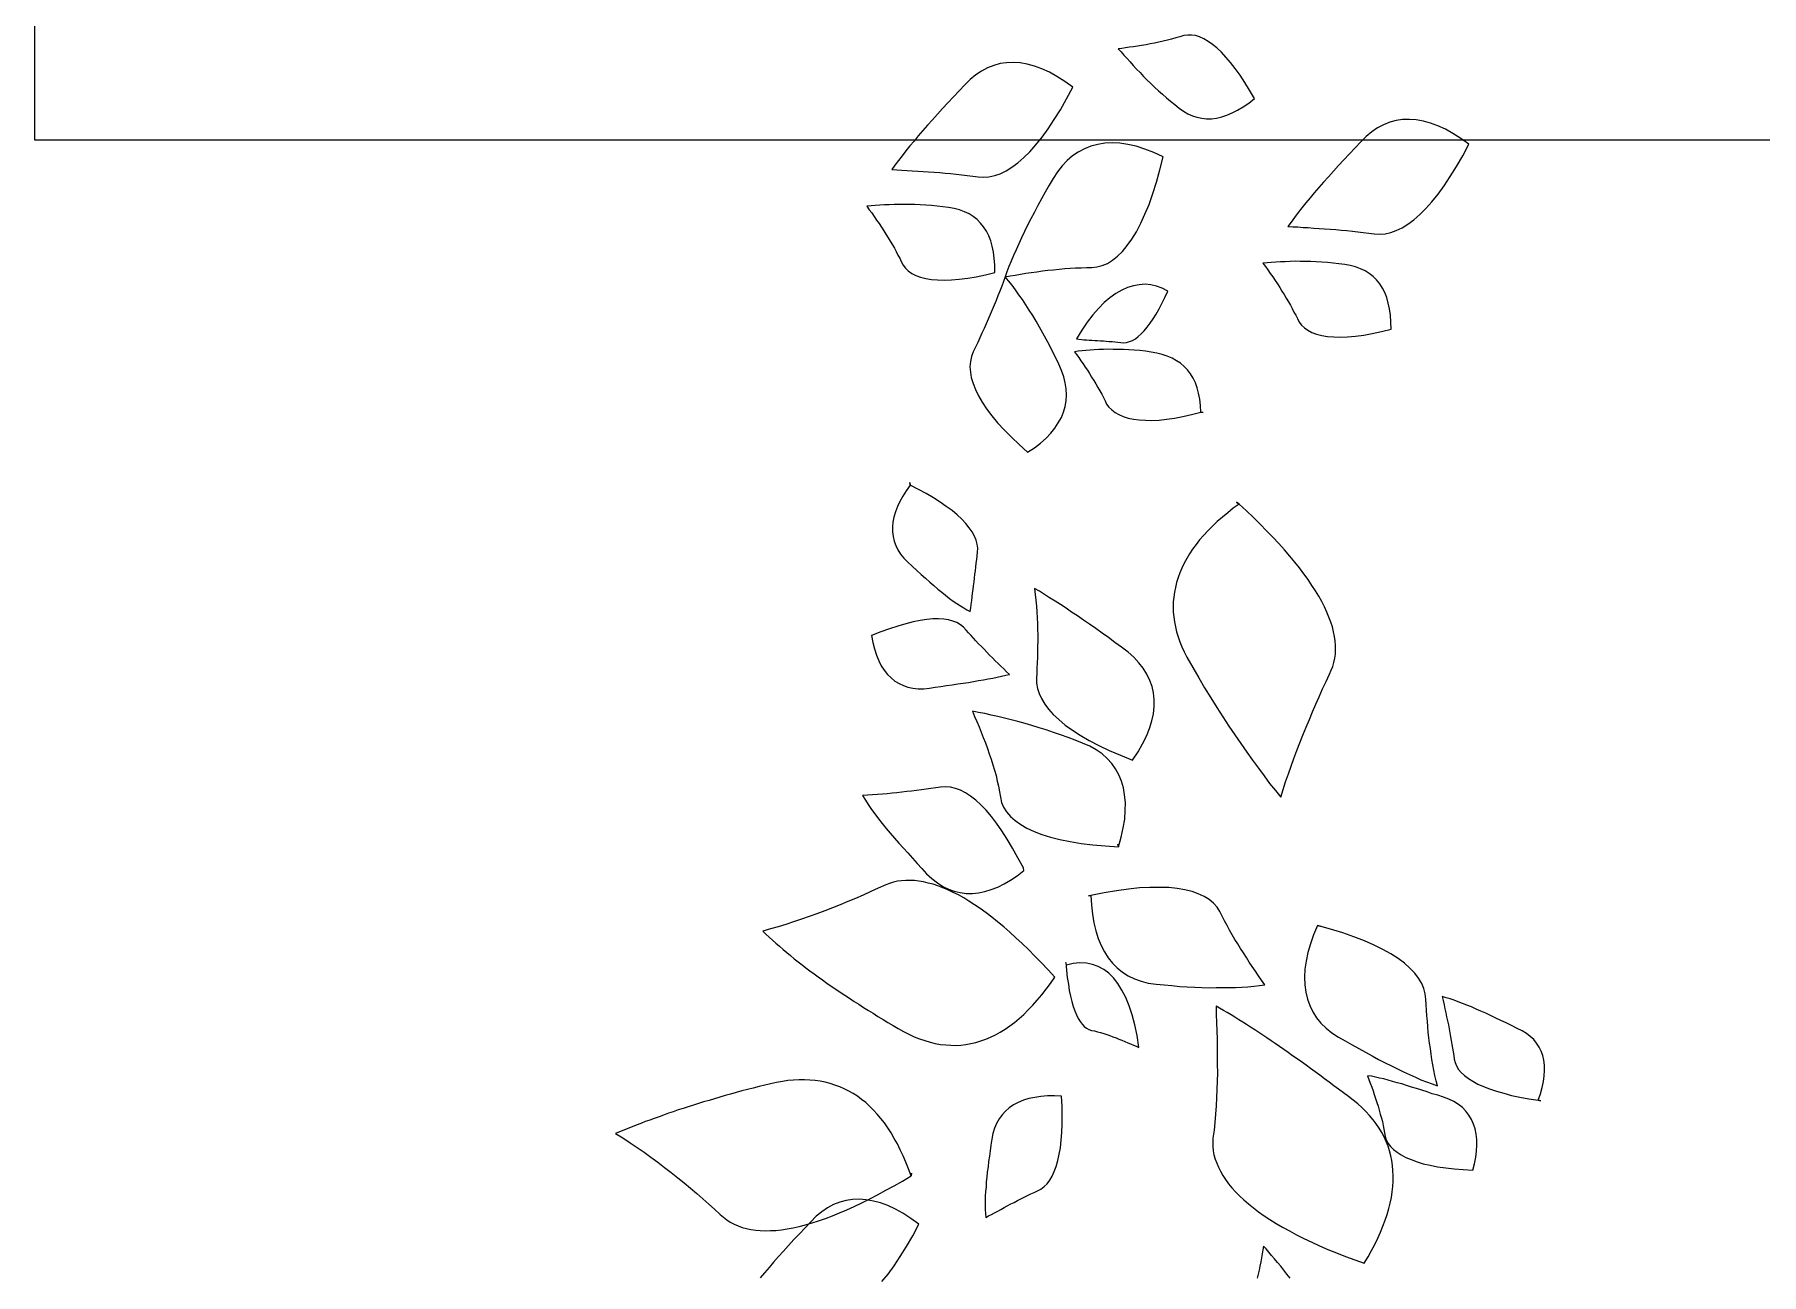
# Model space of a CAD drawing. Header units: metres. Extents: x -4.2 to 85, y -21.1 to 42.
# Drawn here: x 33.797 to 34.339, y 20.901 to 21.29 of the extents above; entities that cross this region are included whole.
import ezdxf

# ---------------------------------------------------------------- set-up
doc = ezdxf.new("R2010")
doc.units = ezdxf.units.M
doc.header["$MEASUREMENT"] = 0
doc.layers.add('XREF ÁREAS COMUNS LILAC$0$MOB02', color=142, linetype='Continuous')
doc.layers.add('XREF ÁREAS COMUNS LILAC$0$VEGET', color=8, linetype='Continuous')

# ---------------------------------------------------------------- blocks, each defined once
blk = doc.blocks.new('XREF ÁREAS COMUNS LILAC$0$ARV')
at = {"layer": 'XREF ÁREAS COMUNS LILAC$0$VEGET'}
for points in [[(-4.16531, 1.51174), (-4.16531, 1.5111), (-4.16531, 1.5111), (-4.16367, 1.5114), (-4.16207, 1.5116), (-4.16058, 1.51171), (-4.15919, 1.51171), (-4.15784, 1.51161), (-4.15655, 1.51142), (-4.1554, 1.51107), (-4.1543, 1.51068), (-4.15331, 1.51013), (-4.15236, 1.50949), (-4.15151, 1.50874), (-4.15076, 1.5079), (-4.15011, 1.50695), (-4.14951, 1.50591), (-4.14901, 1.50476), (-4.14861, 1.50347), (-4.14861, 1.50347), (-4.14811, 1.50203), (-4.14766, 1.50064), (-4.14721, 1.49929), (-4.14681, 1.49795), (-4.14641, 1.49661), (-4.146, 1.49536), (-4.14565, 1.49407), (-4.1453, 1.49288), (-4.14495, 1.49168), (-4.1447, 1.49054), (-4.1444, 1.48939), (-4.14415, 1.4883), (-4.14394, 1.48725), (-4.14374, 1.48621), (-4.14359, 1.48521), (-4.14344, 1.48422), (-4.14344, 1.48422), (-4.14439, 1.48457), (-4.14538, 1.48496), (-4.14633, 1.48531), (-4.14728, 1.48565), (-4.14822, 1.486), (-4.14917, 1.48635), (-4.15012, 1.48669), (-4.15106, 1.48699), (-4.15196, 1.48733), (-4.15291, 1.48763), (-4.1538, 1.48793), (-4.1547, 1.48822), (-4.1556, 1.48852), (-4.15649, 1.48882), (-4.15734, 1.48906), (-4.15819, 1.48931), (-4.15819, 1.48931), (-4.15898, 1.48961), (-4.15978, 1.4901), (-4.16053, 1.4907), (-4.16118, 1.49144), (-4.16183, 1.49234), (-4.16238, 1.49338), (-4.16293, 1.49458), (-4.16343, 1.49587), (-4.16383, 1.49736), (-4.16423, 1.4989), (-4.16454, 1.50065), (-4.16479, 1.50249), (-4.16504, 1.50443), (-4.1652, 1.50652), (-4.16525, 1.50876), (-4.16531, 1.5111), (-4.16531, 1.51174)], [(-4.18449, 1.49761), (-4.18449, 1.49761), (-4.18449, 1.49761), (-4.18285, 1.49781), (-4.18125, 1.49787), (-4.17971, 1.49787), (-4.17827, 1.49773), (-4.17692, 1.49753), (-4.17563, 1.49718), (-4.17438, 1.49674), (-4.17329, 1.49619), (-4.17224, 1.49555), (-4.17129, 1.49476), (-4.17044, 1.49391), (-4.16969, 1.49292), (-4.16904, 1.49187), (-4.16849, 1.49068), (-4.16809, 1.48939), (-4.16779, 1.48799), (-4.16779, 1.48799), (-4.16754, 1.48655), (-4.16734, 1.48516), (-4.16708, 1.48381), (-4.16683, 1.48247), (-4.16663, 1.48118), (-4.16643, 1.47988), (-4.16622, 1.47864), (-4.16602, 1.47744), (-4.16587, 1.47625), (-4.16572, 1.47511), (-4.16557, 1.47396), (-4.16541, 1.47287), (-4.16536, 1.47182), (-4.16526, 1.47078), (-4.16521, 1.46978), (-4.16521, 1.46879), (-4.16521, 1.46879), (-4.16605, 1.46928), (-4.1669, 1.46973), (-4.1678, 1.47022), (-4.16869, 1.47067), (-4.16954, 1.47111), (-4.17044, 1.47156), (-4.17134, 1.47201), (-4.17223, 1.47245), (-4.17318, 1.47285), (-4.17408, 1.47324), (-4.17497, 1.47364), (-4.17582, 1.47399), (-4.17672, 1.47433), (-4.17761, 1.47463), (-4.17846, 1.47493), (-4.17931, 1.47517), (-4.17931, 1.47517), (-4.18011, 1.47557), (-4.1809, 1.47616), (-4.1816, 1.47686), (-4.1822, 1.47765), (-4.18275, 1.4786), (-4.18325, 1.47969), (-4.1837, 1.48094), (-4.18405, 1.48228), (-4.18436, 1.48377), (-4.18461, 1.48536), (-4.18476, 1.48711), (-4.18487, 1.48895), (-4.18487, 1.49094), (-4.18483, 1.49303), (-4.18468, 1.49527), (-4.18449, 1.49761)], [(-4.13052, 1.45219), (-4.13052, 1.45155), (-4.13052, 1.45155), (-4.13291, 1.45089), (-4.13519, 1.45044), (-4.13738, 1.45009), (-4.13952, 1.44998), (-4.14151, 1.44998), (-4.14346, 1.45012), (-4.1453, 1.45046), (-4.14704, 1.45096), (-4.14869, 1.4516), (-4.15018, 1.45239), (-4.15158, 1.45334), (-4.15288, 1.45448), (-4.15407, 1.45572), (-4.15512, 1.45716), (-4.15602, 1.4587), (-4.15682, 1.46044), (-4.15682, 1.46044), (-4.15752, 1.46223), (-4.15827, 1.46402), (-4.15893, 1.46576), (-4.15958, 1.46755), (-4.16023, 1.46925), (-4.16088, 1.47094), (-4.16143, 1.47263), (-4.16198, 1.47427), (-4.16253, 1.47586), (-4.16304, 1.4774), (-4.16349, 1.47894), (-4.16394, 1.48049), (-4.16434, 1.48193), (-4.16469, 1.48337), (-4.16499, 1.48476), (-4.16525, 1.48611), (-4.16525, 1.48611), (-4.16405, 1.48561), (-4.16281, 1.48517), (-4.16156, 1.48472), (-4.16031, 1.48433), (-4.15907, 1.48388), (-4.15777, 1.48349), (-4.15648, 1.48314), (-4.15518, 1.48275), (-4.15389, 1.4824), (-4.15259, 1.48206), (-4.1513, 1.48176), (-4.14995, 1.48147), (-4.14866, 1.48117), (-4.14731, 1.48087), (-4.14602, 1.48063), (-4.14467, 1.48038), (-4.14467, 1.48038), (-4.14338, 1.48004), (-4.14213, 1.47949), (-4.14094, 1.4788), (-4.13979, 1.47786), (-4.13869, 1.47676), (-4.13764, 1.47542), (-4.13664, 1.47393), (-4.13569, 1.47224), (-4.13484, 1.4703), (-4.13404, 1.46821), (-4.13329, 1.46593), (-4.13259, 1.46344), (-4.13198, 1.46075), (-4.13143, 1.45792), (-4.13092, 1.45483), (-4.13052, 1.45155), (-4.13052, 1.45219)], [(-4.21077, 1.47445), (-4.21077, 1.47445), (-4.21077, 1.47445), (-4.20908, 1.47515), (-4.20743, 1.47575), (-4.20584, 1.47635), (-4.20425, 1.47685), (-4.20266, 1.47731), (-4.20117, 1.47771), (-4.19962, 1.47801), (-4.19818, 1.47831), (-4.19669, 1.47852), (-4.1953, 1.47867), (-4.1939, 1.47877), (-4.19251, 1.47877), (-4.19116, 1.47873), (-4.18987, 1.47863), (-4.18857, 1.47849), (-4.18733, 1.47824), (-4.18613, 1.47799), (-4.18494, 1.47765), (-4.18379, 1.4772), (-4.18265, 1.47676), (-4.18155, 1.47621), (-4.1805, 1.47562), (-4.17946, 1.47497), (-4.17846, 1.47423), (-4.17751, 1.47343), (-4.17656, 1.47259), (-4.17567, 1.4717), (-4.17477, 1.4707), (-4.17392, 1.46966), (-4.17312, 1.46857), (-4.17237, 1.46742), (-4.17162, 1.46618), (-4.17162, 1.46618), (-4.17092, 1.46489), (-4.17017, 1.46355), (-4.16947, 1.46225), (-4.16877, 1.46101), (-4.16807, 1.45972), (-4.16742, 1.45848), (-4.16672, 1.45723), (-4.16607, 1.45599), (-4.16542, 1.45475), (-4.16477, 1.45355), (-4.16412, 1.45236), (-4.16352, 1.45117), (-4.16292, 1.44997), (-4.16232, 1.44878), (-4.16172, 1.44764), (-4.16112, 1.44649), (-4.16057, 1.44535), (-4.16002, 1.44426), (-4.15947, 1.44311), (-4.15892, 1.44202), (-4.15842, 1.44093), (-4.15792, 1.43988), (-4.15742, 1.43879), (-4.15692, 1.43774), (-4.15647, 1.4367), (-4.15602, 1.43565), (-4.15557, 1.43461), (-4.15511, 1.43362), (-4.15471, 1.43262), (-4.15431, 1.43163), (-4.15391, 1.43063), (-4.15356, 1.42969), (-4.15356, 1.42969), (-4.1555, 1.43003), (-4.15745, 1.43037), (-4.15944, 1.43072), (-4.16148, 1.43106), (-4.16347, 1.43141), (-4.16551, 1.4317), (-4.16756, 1.43199), (-4.1696, 1.43229), (-4.17164, 1.43253), (-4.17368, 1.43277), (-4.17572, 1.43297), (-4.17771, 1.43311), (-4.17975, 1.43326), (-4.18175, 1.43335), (-4.18369, 1.43345), (-4.18563, 1.43344), (-4.18563, 1.43344), (-4.18662, 1.43354), (-4.18767, 1.43374), (-4.18867, 1.43398), (-4.18961, 1.43428), (-4.19061, 1.43473), (-4.19156, 1.43522), (-4.1925, 1.43577), (-4.1934, 1.43641), (-4.19435, 1.43716), (-4.19525, 1.43795), (-4.19614, 1.43879), (-4.19699, 1.43974), (-4.19784, 1.44078), (-4.19869, 1.44187), (-4.19954, 1.44307), (-4.20034, 1.44431), (-4.20114, 1.44565), (-4.20189, 1.44704), (-4.20269, 1.44853), (-4.20339, 1.45008), (-4.20414, 1.45172), (-4.20484, 1.45341), (-4.20549, 1.4552), (-4.20619, 1.45704), (-4.20685, 1.45893), (-4.20745, 1.46097), (-4.20805, 1.46301), (-4.20865, 1.46515), (-4.20921, 1.46739), (-4.20976, 1.46967), (-4.21026, 1.47201), (-4.21077, 1.47445)], [(-4.21695, 1.45701), (-4.21605, 1.45607), (-4.2152, 1.45517), (-4.21435, 1.45428), (-4.21355, 1.45339), (-4.2128, 1.45254), (-4.21206, 1.4517), (-4.21136, 1.4509), (-4.21066, 1.45016), (-4.21006, 1.44941), (-4.21006, 1.44941), (-4.211, 1.44941), (-4.212, 1.44936), (-4.213, 1.44936), (-4.21399, 1.4493), (-4.21504, 1.44925), (-4.21603, 1.44915), (-4.21703, 1.4491), (-4.21807, 1.449)], [(-3.93585, 1.46153), (-3.93585, 1.46153), (-3.93585, 1.46153), (-3.93475, 1.45939), (-3.9338, 1.4573), (-3.93305, 1.45531), (-3.93245, 1.45337), (-3.93205, 1.45148), (-3.93184, 1.44969), (-3.93179, 1.4479), (-3.93188, 1.44625), (-3.93218, 1.44461), (-3.93262, 1.44307), (-3.93327, 1.44157), (-3.93406, 1.44017), (-3.93505, 1.43883), (-3.93619, 1.43753), (-3.93748, 1.43633), (-3.93898, 1.43524), (-3.93898, 1.43524), (-3.94067, 1.43404), (-3.94231, 1.43289), (-3.9439, 1.43174), (-3.94549, 1.43064), (-3.94703, 1.42959), (-3.94857, 1.42859), (-3.95006, 1.42759), (-3.9515, 1.42664), (-3.95294, 1.42569), (-3.95433, 1.42484), (-3.95567, 1.42399), (-3.95702, 1.42319), (-3.95831, 1.42245), (-3.9596, 1.42175), (-3.96084, 1.42105), (-3.96204, 1.42044), (-3.96204, 1.42044), (-3.96194, 1.42164), (-3.96179, 1.42288), (-3.9617, 1.42418), (-3.9616, 1.42542), (-3.9615, 1.42677), (-3.96141, 1.42806), (-3.96131, 1.42941), (-3.96122, 1.43075), (-3.96112, 1.43215), (-3.96107, 1.43349), (-3.96098, 1.43483), (-3.96093, 1.43623), (-3.96088, 1.43757), (-3.96089, 1.43892), (-3.96084, 1.44026), (-3.96084, 1.4416), (-3.96084, 1.4416), (-3.96075, 1.44295), (-3.96045, 1.44424), (-3.95996, 1.44559), (-3.95931, 1.44688), (-3.95842, 1.44818), (-3.95733, 1.44948), (-3.95609, 1.45077), (-3.9546, 1.45202), (-3.95296, 1.45327), (-3.95107, 1.45452), (-3.94903, 1.45577), (-3.94679, 1.45697), (-3.94436, 1.45812), (-3.94172, 1.45927), (-3.93889, 1.46042), (-3.93585, 1.46153)], [(-3.98341, 1.44897), (-3.98341, 1.44897), (-3.98341, 1.44897), (-3.98167, 1.44867), (-3.98002, 1.44833), (-3.97853, 1.44793), (-3.97714, 1.44739), (-3.97589, 1.44684), (-3.97474, 1.4462), (-3.9737, 1.44546), (-3.97275, 1.44466), (-3.97195, 1.44377), (-3.97125, 1.44282), (-3.97065, 1.44178), (-3.97015, 1.44069), (-3.9698, 1.43949), (-3.9695, 1.43825), (-3.96934, 1.4369), (-3.96929, 1.43551), (-3.96929, 1.43551), (-3.96929, 1.43407), (-3.96933, 1.43267), (-3.96938, 1.43128), (-3.96948, 1.42988), (-3.96962, 1.42854), (-3.96972, 1.4272), (-3.96987, 1.4259), (-3.97006, 1.42461), (-3.97021, 1.42336), (-3.9704, 1.42217), (-3.97065, 1.42097), (-3.97085, 1.41983), (-3.97109, 1.41873), (-3.97129, 1.41764), (-3.97154, 1.41664), (-3.97178, 1.41564), (-3.97178, 1.41564), (-3.97253, 1.41634), (-3.97323, 1.41708), (-3.97403, 1.41778), (-3.97478, 1.41847), (-3.97552, 1.41917), (-3.97632, 1.41986), (-3.97712, 1.42056), (-3.97787, 1.4212), (-3.97867, 1.42185), (-3.97946, 1.42249), (-3.98026, 1.42314), (-3.98101, 1.42373), (-3.98176, 1.42428), (-3.98256, 1.42483), (-3.98325, 1.42537), (-3.984, 1.42587), (-3.984, 1.42587), (-3.9848, 1.42641), (-3.9855, 1.42711), (-3.98605, 1.4279), (-3.9865, 1.42885), (-3.9869, 1.42989), (-3.98715, 1.43109), (-3.98725, 1.43238), (-3.98731, 1.43382), (-3.98721, 1.43532), (-3.98702, 1.43696), (-3.98672, 1.4387), (-3.98628, 1.44055), (-3.98574, 1.44254), (-3.98509, 1.44458), (-3.9843, 1.44672), (-3.98341, 1.44897)], [(-4.03058, 1.41739), (-4.03098, 1.41814), (-4.03098, 1.41814), (-4.03222, 1.41684), (-4.03351, 1.41564), (-4.03475, 1.41449), (-4.036, 1.41339), (-4.03729, 1.4124), (-4.03853, 1.41145), (-4.03977, 1.4106), (-4.04101, 1.40975), (-4.04226, 1.40905), (-4.04355, 1.40835), (-4.04479, 1.40775), (-4.04599, 1.40725), (-4.04723, 1.4068), (-4.04847, 1.4064), (-4.04972, 1.40604), (-4.05091, 1.40579), (-4.05215, 1.40559), (-4.0534, 1.40549), (-4.05459, 1.40543), (-4.05579, 1.40543), (-4.05698, 1.40548), (-4.05823, 1.40563), (-4.05942, 1.40582), (-4.06057, 1.40612), (-4.06176, 1.40646), (-4.06296, 1.40686), (-4.06411, 1.4073), (-4.0653, 1.40785), (-4.06645, 1.40844), (-4.06759, 1.40909), (-4.06874, 1.40983), (-4.06989, 1.41062), (-4.06989, 1.41062), (-4.07223, 1.41246), (-4.07453, 1.41425), (-4.07672, 1.41603), (-4.07892, 1.41787), (-4.08106, 1.41966), (-4.08311, 1.42144), (-4.08515, 1.42323), (-4.0871, 1.42497), (-4.08899, 1.42671), (-4.09089, 1.42844), (-4.09263, 1.43013), (-4.09438, 1.43182), (-4.09603, 1.43346), (-4.09767, 1.43505), (-4.09917, 1.43669), (-4.10067, 1.43823), (-4.10067, 1.43823), (-4.09868, 1.43853), (-4.09674, 1.43888), (-4.09475, 1.43929), (-4.09276, 1.43969), (-4.09077, 1.44009), (-4.08878, 1.44055), (-4.08679, 1.441), (-4.0848, 1.4415), (-4.08281, 1.442), (-4.08082, 1.44251), (-4.07883, 1.44301), (-4.07689, 1.44356), (-4.07495, 1.44411), (-4.07296, 1.44467), (-4.07107, 1.44527), (-4.06913, 1.44582), (-4.06913, 1.44582), (-4.06813, 1.44612), (-4.06714, 1.44637), (-4.06614, 1.44652), (-4.0651, 1.44658), (-4.06405, 1.44658), (-4.06301, 1.44648), (-4.06196, 1.44634), (-4.06086, 1.44609), (-4.05982, 1.44579), (-4.05872, 1.4454), (-4.05758, 1.44495), (-4.05648, 1.44441), (-4.05533, 1.44376), (-4.05419, 1.44312), (-4.05299, 1.44232), (-4.05179, 1.44148), (-4.0506, 1.44059), (-4.0494, 1.4396), (-4.0482, 1.43855), (-4.04695, 1.43741), (-4.04571, 1.43622), (-4.04441, 1.43493), (-4.04316, 1.43359), (-4.04186, 1.43215), (-4.04057, 1.43066), (-4.03922, 1.42907), (-4.03787, 1.42743), (-4.03652, 1.42569), (-4.03517, 1.4239), (-4.03378, 1.42206), (-4.03238, 1.42012), (-4.03098, 1.41814), (-4.03058, 1.41739)], [(-4.13118, 1.39495), (-4.13098, 1.39554), (-4.13098, 1.39554), (-4.13327, 1.39604), (-4.13546, 1.39658), (-4.1375, 1.39722), (-4.1394, 1.39796), (-4.14114, 1.3988), (-4.14274, 1.39975), (-4.14418, 1.40079), (-4.14548, 1.40188), (-4.14663, 1.40312), (-4.14763, 1.40441), (-4.14848, 1.40581), (-4.14918, 1.40735), (-4.14968, 1.40894), (-4.15003, 1.41068), (-4.15024, 1.41247), (-4.15024, 1.41441), (-4.15024, 1.41441), (-4.15015, 1.4164), (-4.15005, 1.4183), (-4.14996, 1.42019), (-4.14981, 1.42203), (-4.14962, 1.42387), (-4.14947, 1.42562), (-4.14928, 1.42736), (-4.14903, 1.42905), (-4.14879, 1.43064), (-4.14854, 1.43224), (-4.1483, 1.43378), (-4.148, 1.43528), (-4.14771, 1.43672), (-4.14736, 1.43816), (-4.14701, 1.43951), (-4.14667, 1.4408), (-4.14667, 1.4408), (-4.14567, 1.43986), (-4.14467, 1.43897), (-4.14368, 1.43807), (-4.14268, 1.43713), (-4.14168, 1.43624), (-4.14068, 1.43539), (-4.13969, 1.4345), (-4.13869, 1.43366), (-4.13769, 1.43281), (-4.13669, 1.43197), (-4.13565, 1.43112), (-4.13465, 1.43033), (-4.1336, 1.42959), (-4.13255, 1.42884), (-4.13151, 1.4281), (-4.13046, 1.4274), (-4.13046, 1.4274), (-4.12951, 1.42656), (-4.12866, 1.42552), (-4.12791, 1.42437), (-4.12736, 1.42303), (-4.12691, 1.42154), (-4.12656, 1.41995), (-4.1264, 1.41815), (-4.1263, 1.41626), (-4.1264, 1.41417), (-4.12664, 1.41198), (-4.12698, 1.40959), (-4.12747, 1.40705), (-4.12816, 1.40441), (-4.12895, 1.40162), (-4.12989, 1.39863), (-4.13098, 1.39554), (-4.13118, 1.39495)], [(-4.14809, 1.39177), (-4.14809, 1.39177), (-4.14994, 1.39221), (-4.15163, 1.39261), (-4.15322, 1.3931), (-4.15472, 1.39355), (-4.15606, 1.39404), (-4.15731, 1.39453), (-4.15846, 1.39503), (-4.1595, 1.39557), (-4.1604, 1.39612), (-4.1612, 1.39667), (-4.1619, 1.39726), (-4.1625, 1.39781), (-4.16294, 1.3984), (-4.16329, 1.39905), (-4.16354, 1.39965), (-4.16365, 1.40029), (-4.16365, 1.40029), (-4.1637, 1.40104), (-4.1638, 1.40184), (-4.16385, 1.40258), (-4.164, 1.40338), (-4.16415, 1.40418), (-4.1643, 1.40492), (-4.16446, 1.40572), (-4.16461, 1.40651), (-4.16481, 1.40726), (-4.16501, 1.40801), (-4.16521, 1.4088), (-4.16541, 1.40955), (-4.16561, 1.41024), (-4.16581, 1.41099), (-4.16596, 1.41169), (-4.16616, 1.41238), (-4.16616, 1.41238), (-4.16337, 1.41154), (-4.16083, 1.4106), (-4.15849, 1.40961), (-4.1564, 1.40857), (-4.1545, 1.40748), (-4.15286, 1.40629), (-4.15141, 1.4051), (-4.15016, 1.40386), (-4.14922, 1.40252), (-4.14847, 1.40118), (-4.14791, 1.39973), (-4.14761, 1.39829), (-4.14751, 1.39675), (-4.1477, 1.3952), (-4.1481, 1.39361), (-4.14869, 1.39197), (-4.14809, 1.39177)], [(-4.01004, 1.40628), (-4.01004, 1.40563), (-4.01004, 1.40563), (-4.00839, 1.40533), (-4.0069, 1.40499), (-4.00551, 1.40449), (-4.00426, 1.40395), (-4.00306, 1.40335), (-4.00202, 1.40266), (-4.00107, 1.40187), (-4.00022, 1.40102), (-3.99952, 1.40008), (-3.99887, 1.39903), (-3.99837, 1.39799), (-3.99792, 1.39685), (-3.99757, 1.3956), (-3.99737, 1.39431), (-3.99721, 1.39297), (-3.99716, 1.39157), (-3.99716, 1.39157), (-3.99716, 1.39013), (-3.9972, 1.38873), (-3.9973, 1.38739), (-3.99735, 1.38605), (-3.99749, 1.38475), (-3.99764, 1.38346), (-3.99779, 1.38226), (-3.99793, 1.38107), (-3.99813, 1.37987), (-3.99833, 1.37878), (-3.99852, 1.37768), (-3.99877, 1.37668), (-3.99901, 1.37569), (-3.99921, 1.37474), (-3.99946, 1.3738), (-3.9997, 1.37295), (-3.9997, 1.37295), (-4.0003, 1.37354), (-4.00095, 1.37419), (-4.00165, 1.37479), (-4.0023, 1.37543), (-4.00305, 1.37608), (-4.00375, 1.37672), (-4.00449, 1.37737), (-4.00524, 1.37796), (-4.00599, 1.37861), (-4.00679, 1.3792), (-4.00754, 1.37985), (-4.00828, 1.38039), (-4.00903, 1.38099), (-4.00983, 1.38154), (-4.01053, 1.38203), (-4.01128, 1.38253), (-4.01128, 1.38253), (-4.01198, 1.38317), (-4.01252, 1.38397), (-4.01302, 1.38486), (-4.01343, 1.38586), (-4.01373, 1.387), (-4.01393, 1.3882), (-4.01403, 1.38954), (-4.01398, 1.39093), (-4.01389, 1.39248), (-4.01369, 1.39407), (-4.01335, 1.39581), (-4.01291, 1.39761), (-4.01236, 1.3995), (-4.01172, 1.40144), (-4.01093, 1.40349), (-4.01004, 1.40563), (-4.01004, 1.40628)], [(-3.93215, 1.40795), (-3.93215, 1.40795), (-3.93027, 1.40648), (-3.92858, 1.40503), (-3.92698, 1.40365), (-3.92553, 1.40224), (-3.92423, 1.40093), (-3.92309, 1.3996), (-3.92204, 1.39834), (-3.92117, 1.39711), (-3.92047, 1.39589), (-3.91987, 1.39475), (-3.91939, 1.39365), (-3.91907, 1.39253), (-3.91891, 1.39151), (-3.91893, 1.39051), (-3.91903, 1.38957), (-3.91931, 1.38866), (-3.91931, 1.38866), (-3.91974, 1.38773), (-3.92016, 1.38676), (-3.92057, 1.38579), (-3.92099, 1.38481), (-3.92138, 1.38379), (-3.92177, 1.38278), (-3.92212, 1.38178), (-3.92247, 1.38078), (-3.92282, 1.37979), (-3.92315, 1.37874), (-3.92345, 1.37777), (-3.92375, 1.37679), (-3.92401, 1.37584), (-3.92429, 1.37493), (-3.92453, 1.37404), (-3.92472, 1.37318), (-3.92472, 1.37318), (-3.92537, 1.37397), (-3.9261, 1.37478), (-3.9268, 1.37566), (-3.92754, 1.37651), (-3.92831, 1.37742), (-3.92903, 1.37834), (-3.92977, 1.37931), (-3.93056, 1.38025), (-3.9313, 1.38122), (-3.93202, 1.38226), (-3.93279, 1.38327), (-3.93353, 1.38435), (-3.93423, 1.38545), (-3.93494, 1.38659), (-3.93564, 1.38769), (-3.93632, 1.38886), (-3.93632, 1.38886), (-3.93703, 1.39001), (-3.93764, 1.39115), (-3.93809, 1.39232), (-3.93843, 1.39348), (-3.93866, 1.39464), (-3.93873, 1.39582), (-3.93869, 1.397), (-3.9385, 1.3982), (-3.93819, 1.3994), (-3.93773, 1.40062), (-3.93715, 1.40183), (-3.9364, 1.40302), (-3.93556, 1.40426), (-3.93456, 1.40551), (-3.93343, 1.40672), (-3.93215, 1.40795)], [(-4.1176, 1.40035), (-4.1182, 1.40055), (-4.1182, 1.40055), (-4.11576, 1.40091), (-4.11347, 1.40106), (-4.11128, 1.40112), (-4.10919, 1.40097), (-4.10725, 1.40073), (-4.10545, 1.40028), (-4.10376, 1.39974), (-4.10217, 1.39905), (-4.10077, 1.39821), (-4.09942, 1.39721), (-4.09828, 1.39607), (-4.09723, 1.39478), (-4.09628, 1.39339), (-4.09548, 1.39185), (-4.09483, 1.39016), (-4.09433, 1.38831), (-4.09433, 1.38831), (-4.09387, 1.38642), (-4.09347, 1.38458), (-4.09307, 1.38269), (-4.09271, 1.38085), (-4.09236, 1.37901), (-4.09206, 1.37722), (-4.09181, 1.37543), (-4.09155, 1.37369), (-4.0913, 1.37189), (-4.0911, 1.3702), (-4.09094, 1.36851), (-4.09074, 1.36682), (-4.09064, 1.36518), (-4.09048, 1.36358), (-4.09043, 1.36204), (-4.09033, 1.3605), (-4.09033, 1.3605), (-4.09152, 1.36119), (-4.09272, 1.36194), (-4.09391, 1.36263), (-4.09516, 1.36332), (-4.09636, 1.36402), (-4.0976, 1.36471), (-4.09885, 1.36541), (-4.1001, 1.36605), (-4.10134, 1.36669), (-4.10264, 1.36729), (-4.10388, 1.36788), (-4.10513, 1.36843), (-4.10642, 1.36892), (-4.10767, 1.36937), (-4.10897, 1.36981), (-4.11021, 1.37021), (-4.11021, 1.37021), (-4.11146, 1.3707), (-4.11255, 1.37135), (-4.1136, 1.37224), (-4.11455, 1.37333), (-4.1154, 1.37457), (-4.11615, 1.37607), (-4.1168, 1.37771), (-4.1174, 1.37955), (-4.11785, 1.38154), (-4.11821, 1.38373), (-4.11846, 1.38612), (-4.11862, 1.38865), (-4.11867, 1.39139), (-4.11863, 1.39428), (-4.11844, 1.39732), (-4.1182, 1.40055), (-4.1176, 1.40035)], [(-4.0967, 1.401), (-4.0967, 1.401), (-4.0967, 1.401), (-4.09451, 1.40205), (-4.09242, 1.4029), (-4.09043, 1.40356), (-4.08844, 1.40406), (-4.08655, 1.40436), (-4.08476, 1.40447), (-4.08301, 1.40442), (-4.08132, 1.40418), (-4.07973, 1.40378), (-4.07823, 1.40324), (-4.07679, 1.40249), (-4.07539, 1.40155), (-4.07409, 1.40046), (-4.0729, 1.39922), (-4.07175, 1.39783), (-4.0707, 1.39624), (-4.0707, 1.39624), (-4.06975, 1.39445), (-4.0688, 1.39271), (-4.06785, 1.39097), (-4.06695, 1.38928), (-4.0661, 1.38759), (-4.06525, 1.38595), (-4.06445, 1.3843), (-4.06365, 1.38276), (-4.0629, 1.38117), (-4.06215, 1.37968), (-4.06145, 1.37819), (-4.0608, 1.37675), (-4.0602, 1.37531), (-4.05959, 1.37396), (-4.05899, 1.37262), (-4.05849, 1.37133), (-4.05849, 1.37133), (-4.05989, 1.37172), (-4.06128, 1.37207), (-4.06268, 1.37241), (-4.06407, 1.37271), (-4.06552, 1.373), (-4.06691, 1.37325), (-4.06826, 1.37349), (-4.06965, 1.37374), (-4.07104, 1.37393), (-4.07239, 1.37408), (-4.07373, 1.37428), (-4.07508, 1.37442), (-4.07637, 1.37457), (-4.07767, 1.37467), (-4.07891, 1.37481), (-4.08016, 1.37491), (-4.08016, 1.37491), (-4.08135, 1.3751), (-4.0826, 1.3755), (-4.08379, 1.37604), (-4.08494, 1.37679), (-4.08614, 1.37778), (-4.08728, 1.37892), (-4.08838, 1.38022), (-4.08943, 1.38176), (-4.09053, 1.3835), (-4.09153, 1.38538), (-4.09248, 1.38747), (-4.09343, 1.38981), (-4.09433, 1.3923), (-4.09519, 1.39498), (-4.09594, 1.39792), (-4.0967, 1.401)], [(-4.18066, 1.39531), (-4.18066, 1.39531), (-4.18066, 1.39531), (-4.1808, 1.39357), (-4.18105, 1.39187), (-4.18139, 1.39028), (-4.18184, 1.38884), (-4.18233, 1.38744), (-4.18293, 1.3862), (-4.18362, 1.385), (-4.18441, 1.38395), (-4.18526, 1.383), (-4.1862, 1.38221), (-4.1872, 1.38151), (-4.18829, 1.38091), (-4.18948, 1.38046), (-4.19073, 1.3801), (-4.19207, 1.3799), (-4.19346, 1.37985), (-4.19346, 1.37985), (-4.19491, 1.37984), (-4.1963, 1.37984), (-4.19765, 1.37984), (-4.19899, 1.37983), (-4.20028, 1.37988), (-4.20158, 1.37988), (-4.20282, 1.37993), (-4.20402, 1.37997), (-4.20521, 1.38007), (-4.20636, 1.38012), (-4.2075, 1.38021), (-4.2086, 1.38036), (-4.20964, 1.38051), (-4.21069, 1.38065), (-4.21169, 1.38085), (-4.21268, 1.3811), (-4.21268, 1.3811), (-4.21218, 1.38169), (-4.21169, 1.38234), (-4.21119, 1.38304), (-4.2107, 1.38374), (-4.21015, 1.38444), (-4.2096, 1.38519), (-4.20906, 1.38588), (-4.20851, 1.38668), (-4.20802, 1.38743), (-4.20747, 1.38818), (-4.20693, 1.38893), (-4.20638, 1.38967), (-4.20588, 1.39047), (-4.20539, 1.39122), (-4.20489, 1.39192), (-4.2044, 1.39266), (-4.2044, 1.39266), (-4.20385, 1.39346), (-4.20316, 1.39416), (-4.20236, 1.39481), (-4.20142, 1.39531), (-4.20032, 1.39576), (-4.19913, 1.39611), (-4.19783, 1.39641), (-4.19639, 1.39662), (-4.1948, 1.39672), (-4.19316, 1.39677), (-4.19131, 1.39673), (-4.18942, 1.39658), (-4.18738, 1.39639), (-4.18524, 1.3961), (-4.183, 1.39575), (-4.18066, 1.39531)], [(-3.98178, 1.3935), (-3.98178, 1.3935), (-3.98178, 1.3935), (-3.98128, 1.39206), (-3.98098, 1.39062), (-3.98088, 1.38922), (-3.98092, 1.38778), (-3.98122, 1.38638), (-3.98166, 1.38499), (-3.98231, 1.38364), (-3.98315, 1.3823), (-3.98414, 1.381), (-3.98538, 1.3797), (-3.98678, 1.37846), (-3.98837, 1.37726), (-3.99011, 1.37611), (-3.99209, 1.37501), (-3.99418, 1.37396), (-3.99652, 1.37296), (-3.99652, 1.37296), (-3.99652, 1.37355), (-3.99647, 1.3742), (-3.99647, 1.3748), (-3.99643, 1.37545), (-3.99638, 1.37614), (-3.99633, 1.37679), (-3.99628, 1.37749), (-3.99618, 1.37818), (-3.99614, 1.37888), (-3.99609, 1.37958), (-3.99604, 1.38027), (-3.99599, 1.38097), (-3.99594, 1.38172), (-3.99594, 1.38242), (-3.9959, 1.38316), (-3.9959, 1.38386), (-3.9959, 1.38386), (-3.99585, 1.38456), (-3.99565, 1.38525), (-3.99536, 1.38595), (-3.99496, 1.3866), (-3.99446, 1.3873), (-3.99382, 1.3879), (-3.99307, 1.38854), (-3.99223, 1.38914), (-3.99128, 1.38974), (-3.99019, 1.39034), (-3.98905, 1.39089), (-3.9878, 1.39144), (-3.98641, 1.392), (-3.98497, 1.3925), (-3.98343, 1.393), (-3.98178, 1.3935)], [(-4.15202, 1.38962), (-4.15202, 1.38962), (-4.15047, 1.38773), (-4.14898, 1.38589), (-4.14758, 1.38405), (-4.14623, 1.38227), (-4.14498, 1.38053), (-4.14378, 1.37879), (-4.14263, 1.3771), (-4.14153, 1.37546), (-4.14053, 1.37382), (-4.13963, 1.37223), (-4.13874, 1.37069), (-4.13793, 1.36914), (-4.13718, 1.36765), (-4.13653, 1.36616), (-4.13593, 1.36477), (-4.13538, 1.36338), (-4.13493, 1.36198), (-4.13448, 1.36064), (-4.13418, 1.35935), (-4.13388, 1.3581), (-4.13367, 1.35686), (-4.13352, 1.35566), (-4.13342, 1.35447), (-4.13337, 1.35333), (-4.13341, 1.35223), (-4.13351, 1.35113), (-4.13366, 1.35014), (-4.1339, 1.34909), (-4.13415, 1.34815), (-4.1345, 1.3472), (-4.13494, 1.3463), (-4.13539, 1.34541), (-4.13539, 1.34541), (-4.13648, 1.34371), (-4.13757, 1.34202), (-4.13866, 1.34027), (-4.13975, 1.33853), (-4.14079, 1.33678), (-4.14183, 1.33504), (-4.14283, 1.33324), (-4.14382, 1.3315), (-4.14481, 1.3297), (-4.14575, 1.32791), (-4.14664, 1.32611), (-4.14758, 1.32432), (-4.14843, 1.32253), (-4.14927, 1.32073), (-4.15006, 1.31894), (-4.15085, 1.31714), (-4.15085, 1.31714), (-4.1515, 1.31804), (-4.1521, 1.31893), (-4.15275, 1.31983), (-4.15335, 1.32077), (-4.15395, 1.32172), (-4.1546, 1.32271), (-4.1552, 1.3237), (-4.1558, 1.3247), (-4.15645, 1.32574), (-4.15705, 1.32679), (-4.15765, 1.32783), (-4.15825, 1.32887), (-4.15885, 1.32997), (-4.15945, 1.33106), (-4.16005, 1.3322), (-4.16065, 1.33335), (-4.16125, 1.33449), (-4.16185, 1.33564), (-4.1624, 1.33683), (-4.163, 1.33802), (-4.1636, 1.33922), (-4.16415, 1.34046), (-4.16475, 1.3417), (-4.1653, 1.34294), (-4.1659, 1.34419), (-4.16645, 1.34548), (-4.167, 1.34672), (-4.1676, 1.34802), (-4.16815, 1.34936), (-4.1687, 1.35065), (-4.16925, 1.35199), (-4.16981, 1.35334), (-4.16981, 1.35334), (-4.17036, 1.35473), (-4.17086, 1.35612), (-4.17126, 1.35752), (-4.17161, 1.35886), (-4.17186, 1.3602), (-4.17206, 1.36155), (-4.17217, 1.36284), (-4.17222, 1.36413), (-4.17217, 1.36543), (-4.17208, 1.36667), (-4.17193, 1.36792), (-4.17168, 1.36911), (-4.17139, 1.37031), (-4.17099, 1.3715), (-4.17055, 1.37265), (-4.17, 1.3738), (-4.16941, 1.37494), (-4.16876, 1.37604), (-4.16802, 1.37714), (-4.16718, 1.37823), (-4.16633, 1.37928), (-4.16539, 1.38033), (-4.16435, 1.38133), (-4.16325, 1.38232), (-4.16211, 1.38332), (-4.16087, 1.38427), (-4.15958, 1.38522), (-4.15819, 1.38612), (-4.15674, 1.38702), (-4.15525, 1.38792), (-4.15366, 1.38877), (-4.15202, 1.38962)], [(-3.94941, 1.38775), (-3.94941, 1.38775), (-3.94941, 1.38775), (-3.94866, 1.38537), (-3.94816, 1.38308), (-3.94775, 1.38089), (-3.9476, 1.3788), (-3.9476, 1.37681), (-3.94774, 1.37497), (-3.94808, 1.37317), (-3.94863, 1.37148), (-3.94932, 1.36988), (-3.95016, 1.36844), (-3.95116, 1.36704), (-3.9523, 1.36579), (-3.95359, 1.36465), (-3.95508, 1.3636), (-3.95667, 1.36265), (-3.95841, 1.36185), (-3.95841, 1.36185), (-3.9602, 1.3611), (-3.96199, 1.3604), (-3.96378, 1.35969), (-3.96552, 1.35904), (-3.96726, 1.35844), (-3.96895, 1.35779), (-3.97065, 1.35724), (-3.97229, 1.35669), (-3.97388, 1.35619), (-3.97547, 1.35573), (-3.97696, 1.35528), (-3.97846, 1.35488), (-3.9799, 1.35448), (-3.98129, 1.35413), (-3.98263, 1.35382), (-3.98393, 1.35357), (-3.98393, 1.35357), (-3.98353, 1.35477), (-3.98314, 1.35596), (-3.98274, 1.35721), (-3.98235, 1.35845), (-3.98195, 1.35975), (-3.98161, 1.36104), (-3.98121, 1.36239), (-3.98087, 1.36368), (-3.98052, 1.36503), (-3.98018, 1.36637), (-3.97988, 1.36772), (-3.97958, 1.36901), (-3.97934, 1.37036), (-3.97909, 1.37165), (-3.97885, 1.37295), (-3.97865, 1.37424), (-3.97865, 1.37424), (-3.97836, 1.37549), (-3.97786, 1.37673), (-3.97717, 1.37793), (-3.97622, 1.37903), (-3.97508, 1.38013), (-3.97374, 1.38112), (-3.97215, 1.38212), (-3.97041, 1.38302), (-3.96847, 1.38388), (-3.96628, 1.38463), (-3.96394, 1.38533), (-3.96141, 1.38598), (-3.95867, 1.38654), (-3.95578, 1.38704), (-3.9527, 1.38745), (-3.94941, 1.38775)], [(-4.12661, 1.37823), (-4.12661, 1.37823), (-4.12431, 1.37654), (-4.12217, 1.37491), (-4.12017, 1.37332), (-4.11833, 1.37173), (-4.11668, 1.37019), (-4.11523, 1.3687), (-4.11389, 1.36721), (-4.11274, 1.36577), (-4.11179, 1.36433), (-4.11099, 1.36294), (-4.11034, 1.36159), (-4.10989, 1.3603), (-4.10964, 1.35901), (-4.10953, 1.35776), (-4.10958, 1.35657), (-4.10983, 1.35537), (-4.10983, 1.35537), (-4.11017, 1.35423), (-4.11047, 1.35308), (-4.11081, 1.35194), (-4.11116, 1.35079), (-4.11146, 1.3496), (-4.1118, 1.34845), (-4.1121, 1.3473), (-4.11239, 1.34616), (-4.11269, 1.34496), (-4.11298, 1.34382), (-4.11328, 1.34262), (-4.11358, 1.34148), (-4.11382, 1.34028), (-4.11407, 1.33909), (-4.11431, 1.33794), (-4.11451, 1.33674), (-4.11451, 1.33674), (-4.11556, 1.33759), (-4.11656, 1.33843), (-4.1176, 1.33938), (-4.1186, 1.34037), (-4.11965, 1.34141), (-4.12065, 1.34245), (-4.1217, 1.3436), (-4.12274, 1.34474), (-4.12379, 1.34593), (-4.12484, 1.34717), (-4.12589, 1.34842), (-4.12694, 1.34966), (-4.12803, 1.35095), (-4.12913, 1.35229), (-4.13023, 1.35358), (-4.13133, 1.35492), (-4.13133, 1.35492), (-4.13233, 1.35636), (-4.13318, 1.35786), (-4.13383, 1.3593), (-4.13428, 1.36079), (-4.13458, 1.36223), (-4.13474, 1.36373), (-4.13474, 1.36522), (-4.13454, 1.36671), (-4.1342, 1.36821), (-4.13366, 1.36965), (-4.13296, 1.37115), (-4.13212, 1.37264), (-4.13113, 1.37409), (-4.12999, 1.37554), (-4.12869, 1.37698), (-4.12721, 1.37843), (-4.12661, 1.37823)], [(-4.02567, 1.36502), (-4.02567, 1.36502), (-4.02567, 1.36502), (-4.02433, 1.36652), (-4.02299, 1.36781), (-4.02165, 1.36901), (-4.02026, 1.36996), (-4.01886, 1.37081), (-4.01752, 1.37146), (-4.01608, 1.37201), (-4.01469, 1.37236), (-4.01329, 1.37252), (-4.01185, 1.37257), (-4.01041, 1.37247), (-4.00896, 1.37218), (-4.00757, 1.37173), (-4.00612, 1.37119), (-4.00468, 1.37045), (-4.00323, 1.36955), (-4.00323, 1.36955), (-4.00179, 1.36861), (-4.00039, 1.36762), (-3.99894, 1.36663), (-3.9976, 1.36564), (-3.99625, 1.36459), (-3.9949, 1.3636), (-3.99361, 1.36261), (-3.99236, 1.36157), (-3.99116, 1.36052), (-3.98997, 1.35953), (-3.98882, 1.35854), (-3.98777, 1.3575), (-3.98672, 1.3565), (-3.98572, 1.35551), (-3.98478, 1.35452), (-3.98393, 1.35357), (-3.98393, 1.35357), (-3.98512, 1.35332), (-3.98632, 1.35307), (-3.98756, 1.35277), (-3.98875, 1.35247), (-3.98995, 1.35216), (-3.99114, 1.35186), (-3.99234, 1.35156), (-3.99353, 1.35121), (-3.99477, 1.35091), (-3.99597, 1.35056), (-3.99716, 1.35021), (-3.99835, 1.34985), (-3.99955, 1.3495), (-4.00079, 1.34915), (-4.00199, 1.34875), (-4.00318, 1.3484), (-4.00318, 1.3484), (-4.00437, 1.34815), (-4.00562, 1.34804), (-4.00691, 1.34809), (-4.00821, 1.34839), (-4.0095, 1.34878), (-4.0109, 1.34943), (-4.01224, 1.35022), (-4.01364, 1.35116), (-4.01509, 1.3523), (-4.01653, 1.35359), (-4.01803, 1.35508), (-4.01953, 1.35672), (-4.02103, 1.35856), (-4.02257, 1.36055), (-4.02412, 1.36268), (-4.02567, 1.36502)], [(-4.07543, 1.33345), (-4.07543, 1.33345), (-4.07543, 1.33345), (-4.07707, 1.334), (-4.07861, 1.33459), (-4.08001, 1.33528), (-4.08131, 1.33603), (-4.08245, 1.33682), (-4.08345, 1.33767), (-4.08435, 1.33861), (-4.08505, 1.3396), (-4.0857, 1.34065), (-4.08615, 1.34174), (-4.0865, 1.34289), (-4.0867, 1.34403), (-4.0868, 1.34527), (-4.08676, 1.34657), (-4.08656, 1.34791), (-4.08622, 1.34926), (-4.08622, 1.34926), (-4.08582, 1.35065), (-4.08543, 1.352), (-4.08503, 1.35334), (-4.08464, 1.35469), (-4.08424, 1.35598), (-4.08385, 1.35728), (-4.0835, 1.35852), (-4.08311, 1.35972), (-4.08271, 1.36091), (-4.08236, 1.36211), (-4.08197, 1.36321), (-4.08162, 1.3643), (-4.08123, 1.36535), (-4.08088, 1.36634), (-4.08049, 1.36734), (-4.08014, 1.36824), (-4.08014, 1.36824), (-4.07959, 1.36744), (-4.07904, 1.36665), (-4.07849, 1.36585), (-4.07789, 1.36506), (-4.07734, 1.36426), (-4.07674, 1.36352), (-4.07614, 1.36272), (-4.07554, 1.36198), (-4.07495, 1.36118), (-4.07435, 1.36044), (-4.0738, 1.35969), (-4.0732, 1.35895), (-4.0726, 1.35825), (-4.07205, 1.35756), (-4.07145, 1.35686), (-4.0709, 1.35616), (-4.0709, 1.35616), (-4.0703, 1.35542), (-4.0698, 1.35462), (-4.0694, 1.35368), (-4.06915, 1.35268), (-4.069, 1.35159), (-4.069, 1.35039), (-4.06909, 1.3491), (-4.06934, 1.34776), (-4.06968, 1.34626), (-4.07013, 1.34472), (-4.07072, 1.34307), (-4.07141, 1.34133), (-4.07225, 1.33949), (-4.0732, 1.33759), (-4.07424, 1.33555), (-4.07543, 1.33345)], [(-4.21653, 1.36506), (-4.21653, 1.36506), (-4.21653, 1.36506), (-4.21543, 1.36292), (-4.21447, 1.36083), (-4.21372, 1.35884), (-4.21312, 1.3569), (-4.21272, 1.35501), (-4.21251, 1.35322), (-4.21246, 1.35143), (-4.21256, 1.34979), (-4.21285, 1.34814), (-4.2133, 1.3466), (-4.21394, 1.3451), (-4.21473, 1.34371), (-4.21572, 1.34236), (-4.21687, 1.34106), (-4.21816, 1.33987), (-4.21965, 1.33877), (-4.21965, 1.33877), (-4.22134, 1.33757), (-4.22298, 1.33642), (-4.22457, 1.33527), (-4.22616, 1.33417), (-4.2277, 1.33312), (-4.22924, 1.33212), (-4.23073, 1.33112), (-4.23217, 1.33018), (-4.23361, 1.32923), (-4.235, 1.32838)], [(-4.23174, 1.35805), (-4.2297, 1.3593), (-4.22747, 1.3605), (-4.22503, 1.36165), (-4.22239, 1.3628), (-4.21956, 1.36396), (-4.21653, 1.36506)], [(-3.93562, 1.3635), (-3.93562, 1.3635), (-3.93562, 1.3635), (-3.93452, 1.36136), (-3.93357, 1.35927), (-3.93281, 1.35728), (-3.93221, 1.35534), (-3.93181, 1.35345), (-3.93161, 1.35166), (-3.93155, 1.34987), (-3.93165, 1.34822), (-3.93194, 1.34658), (-3.93239, 1.34504), (-3.93303, 1.34354), (-3.93382, 1.34214), (-3.93482, 1.3408), (-3.93596, 1.3395), (-3.93725, 1.3383), (-3.93874, 1.3372), (-3.93874, 1.3372), (-3.94043, 1.33601), (-3.94207, 1.33486), (-3.94366, 1.33371), (-3.94525, 1.33261), (-3.94679, 1.33156), (-3.94833, 1.33056), (-3.94982, 1.32956), (-3.95126, 1.32861), (-3.9527, 1.32766), (-3.9541, 1.32681), (-3.95544, 1.32596), (-3.95678, 1.32516), (-3.95807, 1.32441), (-3.95936, 1.32371), (-3.96061, 1.32301), (-3.9618, 1.32241), (-3.9618, 1.32241), (-3.9617, 1.32361), (-3.96156, 1.32485), (-3.96146, 1.32615), (-3.96136, 1.32739), (-3.96127, 1.32874), (-3.96117, 1.33003), (-3.96108, 1.33138), (-3.96098, 1.33272), (-3.96088, 1.33411), (-3.96084, 1.33546), (-3.96074, 1.3368), (-3.96069, 1.3382), (-3.96065, 1.33954), (-3.96065, 1.34089), (-3.9606, 1.34223), (-3.96061, 1.34357), (-3.96061, 1.34357), (-3.96051, 1.34492), (-3.96022, 1.34621), (-3.95972, 1.34756), (-3.95908, 1.34885), (-3.95818, 1.35015), (-3.95709, 1.35145), (-3.95585, 1.35274), (-3.95436, 1.35399), (-3.95272, 1.35524), (-3.95083, 1.35649), (-3.94879, 1.35774), (-3.94656, 1.35894), (-3.94412, 1.36009), (-3.94149, 1.36124), (-3.93865, 1.36239), (-3.93562, 1.3635)], [(-4.20447, 1.3615), (-4.20512, 1.3615), (-4.20512, 1.3615), (-4.20352, 1.36066), (-4.20198, 1.35977), (-4.20053, 1.35892), (-4.19914, 1.35798), (-4.19784, 1.35709), (-4.19659, 1.35615), (-4.1954, 1.3552), (-4.19425, 1.35421), (-4.1932, 1.35322), (-4.1922, 1.35222), (-4.1913, 1.35118), (-4.19046, 1.35014), (-4.18966, 1.34904), (-4.18891, 1.348), (-4.18826, 1.34686), (-4.18766, 1.34576), (-4.18716, 1.34462), (-4.18671, 1.34348), (-4.1863, 1.34233), (-4.18595, 1.34114), (-4.1857, 1.33994), (-4.1855, 1.3387), (-4.18535, 1.33746), (-4.18529, 1.33621), (-4.18529, 1.33497), (-4.18534, 1.33367), (-4.18548, 1.33238), (-4.18568, 1.33108), (-4.18593, 1.32974), (-4.18622, 1.32839), (-4.18662, 1.32705), (-4.18706, 1.32565), (-4.18706, 1.32565), (-4.18761, 1.32426), (-4.18815, 1.32291), (-4.18869, 1.32157), (-4.18924, 1.32022), (-4.18978, 1.31888), (-4.19033, 1.31753), (-4.19092, 1.31624), (-4.19147, 1.31494), (-4.19201, 1.31365), (-4.1926, 1.3124), (-4.19315, 1.31115), (-4.19374, 1.30991), (-4.19429, 1.30866), (-4.19488, 1.30747), (-4.19543, 1.30627), (-4.19597, 1.30507), (-4.19657, 1.30393), (-4.19711, 1.30278), (-4.19771, 1.30164), (-4.19825, 1.30054), (-4.19884, 1.29939), (-4.19939, 1.29835), (-4.19998, 1.29725), (-4.20053, 1.2962), (-4.20107, 1.29516), (-4.20167, 1.29416), (-4.20221, 1.29311), (-4.20276, 1.29217), (-4.20331, 1.29117), (-4.20385, 1.29022), (-4.2044, 1.28927), (-4.20494, 1.28838), (-4.20494, 1.28838), (-4.20579, 1.29027), (-4.20669, 1.29221), (-4.20759, 1.2941), (-4.20854, 1.29593), (-4.20949, 1.29777), (-4.21049, 1.29961), (-4.21149, 1.3014), (-4.21249, 1.30319), (-4.21354, 1.30498), (-4.21459, 1.30672), (-4.21564, 1.30841), (-4.21669, 1.3101), (-4.21779, 1.31174), (-4.21889, 1.31338), (-4.21994, 1.31497), (-4.22104, 1.31656), (-4.22104, 1.31656), (-4.22159, 1.31741), (-4.22209, 1.3183), (-4.22254, 1.31925), (-4.22289, 1.32024), (-4.22319, 1.32124), (-4.22339, 1.32228), (-4.22354, 1.32338), (-4.2236, 1.32447), (-4.2236, 1.32567), (-4.22355, 1.32681), (-4.22341, 1.32806), (-4.22321, 1.3293), (-4.22296, 1.3306), (-4.22262, 1.33194), (-4.22222, 1.33329), (-4.22173, 1.33468), (-4.22118, 1.33613), (-4.22059, 1.33757), (-4.2199, 1.33912), (-4.21915, 1.34061), (-4.21836, 1.34221), (-4.21747, 1.3438), (-4.21653, 1.3454), (-4.21554, 1.34709), (-4.21445, 1.34879), (-4.2133, 1.35048), (-4.21211, 1.35228), (-4.21082, 1.35402), (-4.20948, 1.35587), (-4.2081, 1.35771), (-4.20666, 1.35961), (-4.20512, 1.3615), (-4.20447, 1.3615)], [(-4.03706, 1.33744), (-4.03765, 1.33764), (-4.03765, 1.33764), (-4.03915, 1.33689), (-4.04059, 1.33624), (-4.04198, 1.33569), (-4.04332, 1.33529), (-4.04467, 1.33498), (-4.04596, 1.33478), (-4.0472, 1.33473), (-4.0484, 1.33478), (-4.04959, 1.33497), (-4.05069, 1.33527), (-4.05179, 1.33571), (-4.05278, 1.33626), (-4.05378, 1.3369), (-4.05473, 1.3377), (-4.05558, 1.33864), (-4.05643, 1.33968), (-4.05643, 1.33968), (-4.05728, 1.34093), (-4.05812, 1.34217), (-4.05897, 1.34336), (-4.05972, 1.34455), (-4.06052, 1.3457), (-4.06122, 1.34679), (-4.06192, 1.34793), (-4.06257, 1.34898), (-4.06317, 1.35002), (-4.06377, 1.35107), (-4.06432, 1.35206), (-4.06477, 1.35301), (-4.06522, 1.35395), (-4.06562, 1.35484), (-4.06592, 1.35569), (-4.06622, 1.35654), (-4.06622, 1.35654), (-4.06533, 1.35654), (-4.06448, 1.35654), (-4.06354, 1.35654), (-4.06264, 1.35649), (-4.06174, 1.3565), (-4.0608, 1.3565), (-4.0599, 1.35645), (-4.05896, 1.35645), (-4.05801, 1.35641), (-4.05706, 1.35641), (-4.05617, 1.35641), (-4.05522, 1.35636), (-4.05433, 1.35637), (-4.05343, 1.35637), (-4.05253, 1.35632), (-4.05164, 1.35632), (-4.05164, 1.35632), (-4.05064, 1.35623), (-4.0497, 1.35593), (-4.04875, 1.35553), (-4.0478, 1.35499), (-4.04685, 1.35429), (-4.04596, 1.35345), (-4.04506, 1.35246), (-4.04416, 1.35131), (-4.04326, 1.35007), (-4.04241, 1.34868), (-4.04161, 1.34714), (-4.04076, 1.3455), (-4.03996, 1.34371), (-4.03916, 1.34182), (-4.03841, 1.33978), (-4.03765, 1.33764), (-4.03706, 1.33744)], [(-3.98317, 1.35094), (-3.98317, 1.35094), (-3.98317, 1.35094), (-3.98143, 1.35064), (-3.97979, 1.3503), (-3.97829, 1.3499), (-3.9769, 1.34936), (-3.97565, 1.34881), (-3.97451, 1.34817), (-3.97346, 1.34743), (-3.97251, 1.34663), (-3.97171, 1.34574), (-3.97101, 1.34479), (-3.97041, 1.34375), (-3.96991, 1.34265), (-3.96956, 1.34146), (-3.96926, 1.34022), (-3.96911, 1.33887), (-3.96906, 1.33748), (-3.96906, 1.33748), (-3.96905, 1.33604), (-3.9691, 1.33464), (-3.96914, 1.33325), (-3.96924, 1.33185), (-3.96939, 1.33051), (-3.96948, 1.32917), (-3.96963, 1.32787), (-3.96983, 1.32658), (-3.96997, 1.32533), (-3.97017, 1.32414), (-3.97041, 1.32294), (-3.97061, 1.3218), (-3.97086, 1.3207), (-3.97105, 1.3196), (-3.9713, 1.31861), (-3.97155, 1.31761), (-3.97155, 1.31761), (-3.97229, 1.31831), (-3.97299, 1.31905), (-3.97379, 1.31975), (-3.97454, 1.32044), (-3.97529, 1.32114), (-3.97609, 1.32183), (-3.97688, 1.32253), (-3.97763, 1.32317), (-3.97843, 1.32382), (-3.97923, 1.32446), (-3.98003, 1.32511), (-3.98077, 1.3257), (-3.98152, 1.32625), (-3.98232, 1.3268), (-3.98302, 1.32734), (-3.98377, 1.32784), (-3.98377, 1.32784), (-3.98456, 1.32838), (-3.98526, 1.32908), (-3.98581, 1.32987), (-3.98626, 1.33082), (-3.98666, 1.33186), (-3.98692, 1.33306), (-3.98702, 1.33435), (-3.98707, 1.33579), (-3.98697, 1.33729), (-3.98678, 1.33893), (-3.98649, 1.34067), (-3.98604, 1.34252), (-3.9855, 1.34451), (-3.98486, 1.34655), (-3.98407, 1.34869), (-3.98317, 1.35094)]]:
    blk.add_lwpolyline(points, dxfattribs=at)

msp = doc.modelspace()

# ---------------------------------------------------------------- linework, layer by layer
at = {"layer": 'XREF ÁREAS COMUNS LILAC$0$MOB02', "linetype": 'Continuous'}
msp.add_lwpolyline([(34.59657, 21.75662), (33.79657, 21.75662), (33.79657, 21.25662), (34.59657, 21.25662)], close=True, dxfattribs=at)

# ---------------------------------------------------------------- block references
at = {"layer": 'XREF ÁREAS COMUNS LILAC$0$VEGET', "lineweight": 0, "xscale": -1.281466925158887, "yscale": 1.281466925154745, "zscale": 1.281466925154567, "rotation": 261.9634086747084}
msp.add_blockref('XREF ÁREAS COMUNS LILAC$0$ARV', (33.09755, 26.51129), dxfattribs=at)

doc.saveas('drawing.dxf')
